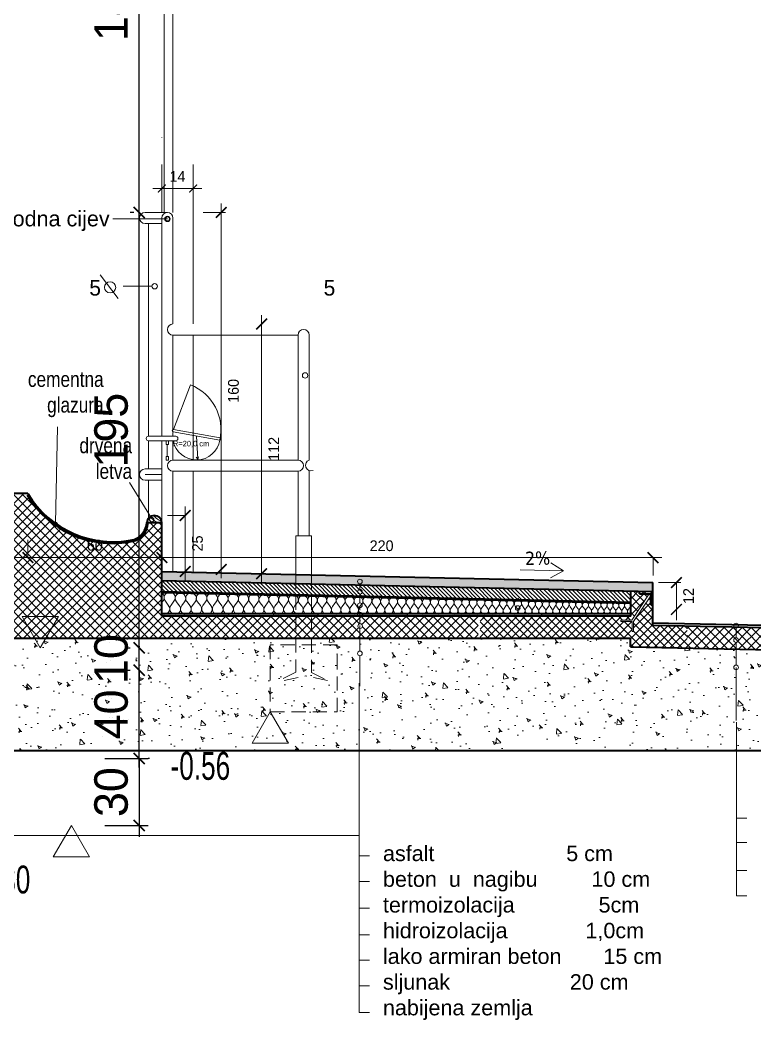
# Model space of a CAD drawing. Header units: millimetres. Extents: x 73 to 57768, y -40361 to 10065.
# Drawn here: x 55479.2 to 55808.4, y -11960.4 to -11512.2 of the extents above; entities that cross this region are included whole.
import ezdxf

# ---------------------------------------------------------------- set-up
doc = ezdxf.new("R2010")
doc.units = ezdxf.units.MM
doc.linetypes.add('ACAD_ISO03W100', pattern=[30, 12, -18])
doc.linetypes.add('DASHED2', pattern=[9.525, 6.35, -3.175])
for name, color, linetype, lineweight in [('hec', 253, 'Continuous', 5), ('kote', 124, 'Continuous', 5), ('kote i srafura', 9, 'Continuous', 5), ('nenosiv', 76, 'Continuous', 18), ('shrafura', 2, 'Continuous', 5), ('srafure', 8, 'Continuous', 9), ('ulica', 71, 'Continuous', 13)]:
    doc.layers.add(name, color=color, linetype=linetype, lineweight=lineweight)
doc.layers.add('pogled', color=7, linetype='Continuous', lineweight=5, true_color=0x8db1c3)
doc.layers.add('presjek', color=7, linetype='Continuous', lineweight=40, true_color=0xe37da2)
doc.layers.add('TEXT', color=7, linetype='Continuous')
doc.styles.add('1na10', font='simplex.shx', dxfattribs={"width": 0.8, "height": 3})
doc.styles.add('1na50', font='', dxfattribs={"height": 15})
doc.styles.get('1na50').set_extended_font_data('SwitzerlandCondLight BH')
doc.dimstyles.new('1na50', dxfattribs={"dimtxt": 2.5, "dimasz": 5, "dimexe": 4, "dimexo": 5, "dimgap": 5, "dimtad": 1, "dimdec": 0, "dimtxsty": '1na50', "dimblk": 'ARCHTICK', "dimcen": 2.5, "dimdle": 4, "dimadec": 0, "dimazin": 0, "dimtfac": 1, "dimtdec": 0, "dimtix": 1, "dimtmove": 0, "dimatfit": 3, "dimldrblk": 'ARCHTICK', "dimfxl": 1, "dimarcsym": 0})
doc.dimstyles.new('arhkote 1-20', dxfattribs={"dimtxt": 4.8, "dimasz": 3.5, "dimexe": 5, "dimexo": 15, "dimgap": 3, "dimtad": 1, "dimdec": 1, "dimtxsty": 'Standard', "dimblk": 'ARCHTICK', "dimcen": 2.5, "dimdle": 4, "dimse1": 1, "dimse2": 1, "dimclrd": 256, "dimclre": 256, "dimclrt": 7, "dimadec": 0, "dimazin": 0, "dimtfac": 1, "dimtdec": 1, "dimtix": 1, "dimtmove": 2, "dimatfit": 0, "dimldrblk": 'ARCHTICK', "dimfxl": 1, "dimlwd": -1, "dimarcsym": 0})
pattern_1 = [(130, (133093.063, 15767.811), (-18.218467, -1.5939086), [1.905, -20.955]), (185, (133093.063, 15767.811), (3.5242826, 19.1056643), [1.524, -16.764]), (79.549, (133091.544, 15767.679), (-14.69425, 17.5116688), [1.619, -17.809]), (133.8158, (133093.063, 15772.891), (-27.107904, -4.204233), [2.8575, -31.4325]), (83.3644, (133090.804, 15772.54), (-23.7404234, 24.742556), [2.4285, -26.7135]), (188.816, (133093.063, 15772.891), (-23.740461, 24.742512), [2.286, -25.146]), (159, (133090.523, 15771.621), (-15.161488, -10.2265519), [1.905, -20.955]), (214, (133090.523, 15771.621), (-6.180203, 18.4187966), [1.524, -16.764]), (108.5486, (133089.26, 15770.77), (-21.341649, 8.1922858), [1.619, -17.809]), (142.5, (133093.0626, 15767.8115), (-0.3088603, 8.4555039), [0, -16.5608, 0, -17.018, 0, -16.8275]), (172.5, (133093.063, 15767.8115), (-6.6819663, 10.0180575), [0, -9.7028, 0, -16.1798, 0, -6.4135]), (212.5, (133098.727, 15767.8115), (-13.5590595, -0.5728744), [0, -6.35, 0, -19.812, 0, -26.289]), (222.5, (133101.267, 15767.811), (-14.8129181, 2.5426491), [0, -8.255, 0, -13.1572, 0, -18.669])]
pattern_2 = [(45, (-95723.992, -25818.361), (-2.020557627, 2.020557627), []), (135, (-95723.992, -25818.361), (-2.020557627, -2.020557627), [])]
pattern_3 = [(142.5, (133093.0626, 15767.81146), (0.032000626, 0.978826475), [0, -0.77216, 0, -0.8636, 0, -0.8255]), (172.5, (133093.0626, 15767.8115), (-0.899046566, 1.433650201), [0, -0.41656, 0, -0.69596, 0, -0.2667]), (212.5, (133093.6875, 15767.8115), (-1.5819847405, 0.002874369), [0, -0.254, 0, -0.9144, 0, -1.1938]), (222.5, (133093.6875, 15767.8115), (-1.527112905, 0.445858647), [0, -0.127, 0, -0.59944, 0, -0.6858])]

# ---------------------------------------------------------------- blocks, each defined once
blk = doc.blocks.new('_ArchTick')
at = {"layer": 'kote', "color": 0, "const_width": 0.15}
blk.add_lwpolyline([(-0.5, -0.5), (0.5, 0.5)], dxfattribs=at)
blk = doc.blocks.new('*D1105')
at = {"layer": 'Defpoints', "color": 0}
for p in [(55512.21, -11843.26), (55512.21, -11873.26), (55532.57, -11873.26)]:
    blk.add_point(p, dxfattribs=at)
at = {"layer": 'hec', "color": 0, "lineweight": -2}
for p, q in [((55532.57, -11843.26), (55532.57, -11838.26)), ((55517.21, -11843.26), (55536.57, -11843.26)), ((55532.57, -11843.26), (55532.57, -11873.26)), ((55517.21, -11873.26), (55536.57, -11873.26)), ((55532.57, -11873.26), (55532.57, -11878.26))]:
    blk.add_line(p, q, dxfattribs=at)
at = {"layer": 'hec', "color": 0, "lineweight": -2, "xscale": 5, "yscale": 5, "zscale": 5}
for p, rotation in [((55532.57, -11843.26), 270), ((55532.57, -11873.26), 90)]:
    blk.add_blockref('_ArchTick', p, dxfattribs=dict(at, rotation=rotation))
at = {"layer": 'hec', "color": 0, "insert": (55520.07, -11858.26), "char_height": 15, "attachment_point": 5, "rotation": 90, "style": '1na50'}
blk.add_mtext('30', dxfattribs=at)
blk = doc.blocks.new('*D1110')
at = {"layer": 'Defpoints', "color": 0}
for p in [(55532.57, -11803.62), (55532.57, -11803.62), (55532.25, -11843.26)]:
    blk.add_point(p, dxfattribs=at)
at = {"layer": 'hec', "color": 0, "lineweight": -2}
for p, q in [((55532.57, -11847.26), (55532.57, -11799.62)), ((55527.57, -11803.62), (55528.57, -11803.62)), ((55537.25, -11843.26), (55536.57, -11843.26))]:
    blk.add_line(p, q, dxfattribs=at)
at = {"layer": 'hec', "color": 0, "lineweight": -2, "xscale": 5, "yscale": 5, "zscale": 5}
for p, rotation in [((55532.57, -11803.62), 90), ((55532.57, -11843.26), 270)]:
    blk.add_blockref('_ArchTick', p, dxfattribs=dict(at, rotation=rotation))
at = {"layer": 'hec', "color": 0, "insert": (55520.07, -11823.44), "char_height": 15, "attachment_point": 5, "rotation": 90, "style": '1na50'}
blk.add_mtext('40', dxfattribs=at)
blk = doc.blocks.new('*D1111')
at = {"layer": 'Defpoints', "color": 0}
for p in [(55532.57, -11793.62), (55532.57, -11793.62), (55532.57, -11803.62)]:
    blk.add_point(p, dxfattribs=at)
at = {"layer": 'hec', "color": 0, "lineweight": -2}
for p, q in [((55532.57, -11793.62), (55532.57, -11788.62)), ((55527.57, -11793.62), (55528.57, -11793.62)), ((55532.57, -11803.62), (55532.57, -11793.62)), ((55527.57, -11803.62), (55528.57, -11803.62)), ((55532.57, -11803.62), (55532.57, -11808.62))]:
    blk.add_line(p, q, dxfattribs=at)
at = {"layer": 'hec', "color": 0, "lineweight": -2, "xscale": 5, "yscale": 5, "zscale": 5}
for p, rotation in [((55532.57, -11793.62), 270), ((55532.57, -11803.62), 90)]:
    blk.add_blockref('_ArchTick', p, dxfattribs=dict(at, rotation=rotation))
at = {"layer": 'hec', "color": 0, "insert": (55520.07, -11798.62), "char_height": 15, "attachment_point": 5, "rotation": 90, "style": '1na50'}
blk.add_mtext('10', dxfattribs=at)
blk = doc.blocks.new('*D1123')
at = {"layer": 'Defpoints', "color": 0}
for p in [(55542.72, -11576.95), (55556.72, -11576.95), (55542.72, -11587.69)]:
    blk.add_point(p, dxfattribs=at)
at = {"layer": 'kote'}
blk.add_line((55560.72, -11587.69), (55538.72, -11587.69), dxfattribs=at)
at = {"layer": 'kote', "xscale": 3.5, "yscale": 3.5, "zscale": 3.5, "rotation": 180}
blk.add_blockref('_ArchTick', (55542.72, -11587.69), dxfattribs=at)
at = {"layer": 'kote', "xscale": 3.5, "yscale": 3.5, "zscale": 3.5}
blk.add_blockref('_ArchTick', (55556.72, -11587.69), dxfattribs=at)
at = {"layer": 'kote', "color": 7, "insert": (55549.72, -11582.29), "char_height": 4.8, "attachment_point": 5}
blk.add_mtext('14', dxfattribs=at)
blk = doc.blocks.new('*D1178')
at = {"layer": 'Defpoints', "color": 0}
for p in [(55532.57, -11598.44), (55535.22, -11598.44), (55532.57, -11793.62)]:
    blk.add_point(p, dxfattribs=at)
at = {"layer": 'kote i srafura', "color": 0, "lineweight": -2}
for p, q in [((55532.57, -11797.62), (55532.57, -11594.44)), ((55530.22, -11598.44), (55528.57, -11598.44)), ((55527.57, -11793.62), (55528.57, -11793.62))]:
    blk.add_line(p, q, dxfattribs=at)
at = {"layer": 'kote i srafura', "color": 0, "lineweight": -2, "xscale": 5, "yscale": 5, "zscale": 5}
for p, rotation in [((55532.57, -11598.44), 90), ((55532.57, -11793.62), 270)]:
    blk.add_blockref('_ArchTick', p, dxfattribs=dict(at, rotation=rotation))
at = {"layer": 'kote i srafura', "color": 0, "insert": (55520.07, -11696.03), "char_height": 15, "attachment_point": 5, "rotation": 90, "style": '1na50'}
blk.add_mtext('195', dxfattribs=at)
blk = doc.blocks.new('*D1179')
at = {"layer": 'Defpoints', "color": 0}
for p in [(55532.57, -11411.4), (55533.18, -11411.4), (55535.22, -11598.44)]:
    blk.add_point(p, dxfattribs=at)
at = {"layer": 'kote i srafura', "color": 0, "lineweight": -2}
for p, q in [((55532.57, -11602.44), (55532.57, -11407.4)), ((55528.18, -11411.4), (55528.57, -11411.4)), ((55530.22, -11598.44), (55528.57, -11598.44))]:
    blk.add_line(p, q, dxfattribs=at)
at = {"layer": 'kote i srafura', "color": 0, "lineweight": -2, "xscale": 5, "yscale": 5, "zscale": 5}
for p, rotation in [((55532.57, -11411.4), 90), ((55532.57, -11598.44), 270)]:
    blk.add_blockref('_ArchTick', p, dxfattribs=dict(at, rotation=rotation))
at = {"layer": 'kote i srafura', "color": 0, "insert": (55520.07, -11504.92), "char_height": 15, "attachment_point": 5, "rotation": 90, "style": '1na50'}
blk.add_mtext('187', dxfattribs=at)

msp = doc.modelspace()

# ---------------------------------------------------------------- hatches: boundary and pattern name
at = {"layer": 'pogled'}
h = msp.add_hatch(color=256, dxfattribs=at)
h.paths.add_polyline_path([(55592.722, -11778.393), (55599.185, -11778.393, 0.0663228), (55599.766, -11778.393), (55607.858, -11778.393, 0.0711734), (55608.451, -11778.393), (55612.722, -11778.393), (55612.722, -11779.393), (55592.722, -11779.393)])
h.paths.add_polyline_path([(55552.722, -11778.393), (55553.199, -11778.393, 0.0582682), (55553.751, -11778.393), (55562.675, -11778.393, 0.0582682), (55563.227, -11778.393), (55572.174, -11778.393, 0.0595791), (55572.722, -11778.395), (55572.722, -11779.393), (55552.722, -11779.393)])
h = msp.add_hatch(color=256, dxfattribs=at)
h.paths.add_polyline_path([(55672.722, -11778.393), (55676.799, -11778.393, 0.0899729), (55677.414, -11778.393), (55683.603, -11778.393, 0.0899729), (55684.218, -11778.393), (55690.377, -11778.393, 0.094619), (55690.993, -11778.393), (55692.722, -11778.393), (55692.722, -11779.393), (55672.722, -11779.393)])
h.paths.add_polyline_path([(55632.722, -11778.413, 0.0511877), (55633.129, -11778.393), (55640.425, -11778.393, 0.080649), (55641.034, -11778.393), (55648.02, -11778.393, 0.080649), (55648.629, -11778.393), (55652.722, -11778.393), (55652.722, -11779.393), (55632.722, -11779.393)])
msp.add_hatch(color=256, dxfattribs=at).paths.add_polyline_path([(55712.722, -11778.393), (55716.023, -11778.393, 0.0853209), (55716.538, -11778.393), (55722.014, -11778.393, 0.0899729), (55722.531, -11778.393), (55727.857, -11778.393, 0.0899729), (55728.374, -11778.393), (55732.722, -11778.393), (55732.722, -11779.393), (55712.722, -11779.393)])
at = {"layer": 'shrafura', "ltscale": 5}
h = msp.add_hatch(dxfattribs=at)
h.set_pattern_fill('ANSI37', color=256, scale=0.9, style=0)
h.set_pattern_definition(pattern_2)
h.paths.add_polyline_path([(55542.722, -11737.48), (55536.605, -11737.48, -0.3823036), (55528.239, -11746.116, -0.1950795), (55495.519, -11739.039, -0.5743672), (55494.161, -11738.248, -0.2674767), (55494.615, -11737.461, -0.1001854), (55482.722, -11724.393), (55478.463, -11724.393), (55478.463, -11725.355), (55477.501, -11724.393), (55442.072, -11724.393), (55446.84, -11789.393), (55602.722, -11789.393), (55602.722, -11779.393), (55542.722, -11779.393)])
at = {"layer": 'shrafura', "linetype": 'ACAD_ISO03W100', "ltscale": 5}
h = msp.add_hatch(dxfattribs=at)
h.set_pattern_fill('AR-SAND', color=256, scale=0.02, style=0)
h.set_pattern_definition(pattern_3)
h.paths.add_polyline_path([(55542.722, -11763.394), (55542.722, -11759.393), (55587.426, -11760.404), (55587.426, -11764.41)])
h.paths.add_polyline_path([(55587.426, -11764.41), (55587.426, -11760.404), (55602.722, -11760.749), (55602.722, -11764.758)])
h.paths.add_polyline_path([(55609.722, -11760.908), (55609.722, -11764.917), (55602.722, -11764.758), (55602.722, -11760.749)])
h = msp.add_hatch(dxfattribs=at)
h.set_pattern_fill('AR-SAND', color=256, scale=0.02, style=0)
h.set_pattern_definition(pattern_3)
h.paths.add_polyline_path([(55609.722, -11760.908), (55683.18, -11762.568), (55683.18, -11766.587), (55609.722, -11764.917)])
h = msp.add_hatch(dxfattribs=at)
h.set_pattern_fill('ANSI31', color=256, scale=0.4, style=0)
h.set_pattern_definition([(135, (133093.0626, 15767.8115), (0.898025612, 0.898025612), [])])
h.paths.add_polyline_path([(55752.722, -11768.168), (55752.722, -11773.169), (55609.722, -11769.918), (55609.722, -11764.917)])
h.paths.add_polyline_path([(55609.722, -11769.918), (55602.722, -11769.759), (55602.722, -11764.758), (55609.722, -11764.917)])
h.paths.add_polyline_path([(55602.722, -11764.758), (55602.722, -11769.759), (55542.722, -11768.395), (55542.722, -11763.394)])
h = msp.add_hatch(dxfattribs=at)
h.set_pattern_fill('AR-SAND', color=256, scale=0.02, style=0)
h.set_pattern_definition(pattern_3)
h.paths.add_polyline_path([(55683.18, -11762.568), (55762.692, -11764.365), (55762.692, -11768.394), (55683.18, -11766.587)])
h = msp.add_hatch(dxfattribs=at)
h.set_pattern_fill('ANSI37', color=256, scale=0.8, style=0)
h.set_pattern_definition([(135, (133093.0626, 15767.8115), (1.796051224, 1.796051224), []), (45, (133093.0626, 15767.8115), (1.796051224, -1.796051224), [])])
h.paths.add_polyline_path([(55685.247, -11779.393), (55752.722, -11779.393), (55752.722, -11768.168), (55762.692, -11768.394), (55762.692, -11774.395), (55761.692, -11774.395), (55761.692, -11769.395), (55761.049, -11769.395), (55753.259, -11781.171), (55748.298, -11781.189), (55748.301, -11781.875), (55753.312, -11781.857), (55753.328, -11786.316), (55754.014, -11786.313), (55753.998, -11781.866), (55761.692, -11770.235), (55761.692, -11774.395), (55762.692, -11774.395), (55762.692, -11783.395), (55777.97, -11783.723), (55777.97, -11793.726), (55752.692, -11793.182), (55752.692, -11789.393), (55685.247, -11789.393)])
at = {"layer": 'shrafura', "ltscale": 5}
h = msp.add_hatch(dxfattribs=at)
h.set_pattern_fill('ANSI37', color=256, scale=0.9, style=0)
h.set_pattern_definition(pattern_2)
h.paths.add_polyline_path([(55684.464, -11779.393), (55632.221, -11779.393, -0.2067182), (55631.456, -11779.723), (55631.456, -11782.812, -0.4435499), (55632.611, -11783.858, -0.4435499), (55631.456, -11784.904), (55631.456, -11789.393), (55684.386, -11789.393)])
h.paths.add_polyline_path([(55631.456, -11782.812), (55631.456, -11779.723, -0.2067182), (55630.691, -11779.393), (55609.722, -11779.393), (55609.722, -11789.393), (55631.456, -11789.393), (55631.456, -11784.904, -0.3854734), (55630.509, -11783.858, -0.3854734)])
h.paths.add_polyline_path([(55609.722, -11779.393), (55602.722, -11779.393), (55602.722, -11789.393), (55609.722, -11789.393)])
at = {"layer": 'shrafura', "linetype": 'ACAD_ISO03W100', "ltscale": 5}
h = msp.add_hatch(dxfattribs=at)
h.set_pattern_fill('ANSI37', color=256, scale=0.9, style=0)
h.set_pattern_definition([(135, (133093.0626, 15767.8115), (2.02055763, 2.02055763), []), (45, (133093.0626, 15767.8115), (2.02055763, -2.02055763), [])])
h.paths.add_polyline_path([(55777.97, -11783.723), (55822.692, -11784.685), (55822.692, -11786.685), (55825.692, -11786.685), (55825.692, -11791.943, 0.3937449), (55839.637, -11806.906), (55840.18, -11806.943), (55815.692, -11806.943), (55815.692, -11794.536), (55777.97, -11793.726)])
h = msp.add_hatch(dxfattribs=at)
h.set_pattern_fill('AR-CONC', color=256, scale=0.1, style=0)
h.set_pattern_definition(pattern_1)
h.paths.add_polyline_path([(55374.207, -11789.393), (55602.722, -11789.393), (55602.722, -11792.329), (55591.297, -11792.329), (55591.297, -11822.329), (55621.297, -11822.329), (55621.297, -11792.329), (55609.722, -11792.329), (55609.722, -11789.393), (55642.265, -11789.393), (55642.265, -11839.737), (55374.207, -11839.737)])
h = msp.add_hatch(dxfattribs=at)
h.set_pattern_fill('AR-CONC', color=256, scale=0.1, style=0)
h.set_pattern_definition(pattern_1)
h.paths.add_polyline_path([(55621.297, -11792.329), (55621.297, -11822.329), (55591.297, -11822.329), (55591.297, -11792.329)])
h = msp.add_hatch(dxfattribs=at)
h.set_pattern_fill('AR-CONC', color=256, scale=0.1, style=0)
h.set_pattern_definition(pattern_1)
h.paths.add_polyline_path([(55642.265, -11789.393), (55752.692, -11789.393), (55752.692, -11793.182), (55815.692, -11794.536), (55815.692, -11806.943), (55840.18, -11806.943), (55916.12, -11812.14), (55916.12, -11839.737), (55642.265, -11839.737)])

# ---------------------------------------------------------------- linework, layer by layer
at = {"layer": 'hec'}
for points in [[(55488.293, -11793.623), (55480.202, -11779.61), (55496.384, -11779.61)], [(55591.299, -11822.327), (55583.208, -11836.341), (55599.389, -11836.341)], [(55502.211, -11873.261), (55494.12, -11887.274), (55510.301, -11887.274)]]:
    msp.add_lwpolyline(points, close=True, dxfattribs=at)
at = {"layer": 'kote'}
for p, q in [((55569.314, -11594.438), (55569.314, -11762.438)), ((55569.314, -11598.438), (55561.314, -11598.438)), ((55569.314, -11598.438), (55571.314, -11598.438)), ((55523.239, -11636.968), (55515.077, -11626.481)), ((55587.426, -11644.436), (55587.426, -11764.404)), ((55553.213, -11730.311), (55553.213, -11763.311)), ((55553.213, -11734.311), (55545.213, -11734.311)), ((55482.722, -11753.164), (55482.722, -11745.164)), ((55547.722, -11753.164), (55117.369, -11753.164)), ((55766.722, -11753.164), (55482.722, -11753.164)), ((55762.722, -11753.164), (55762.722, -11761.164)), ((55773.199, -11764.393), (55765.199, -11764.393)), ((55773.199, -11776.393), (55773.199, -11764.393)), ((55773.199, -11764.393), (55775.199, -11764.393)), ((55773.199, -11776.393), (55773.199, -11781.193))]:
    msp.add_line(p, q, dxfattribs=at)
msp.add_circle((55519.57, -11632.015), 2.52, dxfattribs=at)
at = {"layer": 'nenosiv'}
for p, q in [((55762.722, -11779.393), (55762.722, -11768.391)), ((55752.722, -11778.561), (55542.722, -11778.561))]:
    msp.add_line(p, q, dxfattribs=at)
at = {"layer": 'pogled'}
for p, q in [((55542.722, -11564.941), (55542.722, -11564.832)), ((55542.722, -11564.941), (55542.722, -11564.832)), ((55542.722, -11598.437), (55542.722, -11576.946)), ((55542.722, -11598.437), (55542.722, -11576.946)), ((55542.722, -11576.946), (55542.722, -11598.437)), ((55556.722, -11576.946), (55556.722, -11648.436)), ((55535.222, -11598.44), (55545.222, -11598.436)), ((55545.252, -11601.345), (55520.746, -11601.345)), ((55542.722, -11603.44), (55535.222, -11603.44)), ((55536.722, -11698.757), (55536.722, -11603.44)), ((55542.722, -11698.757), (55542.722, -11600.936)), ((55547.722, -11648.436), (55547.722, -11600.936)), ((55538.29, -11631.532), (55525.447, -11631.532)), ((55547.722, -11695.774), (55547.722, -11653.436)), ((55603.722, -11653.436), (55547.722, -11653.436)), ((55556.722, -11653.436), (55556.722, -11709.436)), ((55603.722, -11709.436), (55603.722, -11653.436)), ((55608.722, -11709.436), (55608.722, -11653.436)), ((55547.985, -11695.75), (55555.573, -11675.723)), ((55548.959, -11698.757), (55536.715, -11698.757)), ((55547.81, -11696.734), (55568.727, -11700.456)), ((55547.985, -11695.75), (55568.903, -11699.471)), ((55558.797, -11709.027), (55558.24, -11698.757)), ((55548.959, -11700.757), (55536.715, -11700.757)), ((55536.722, -11713.436), (55536.722, -11700.757)), ((55542.722, -11723.436), (55542.722, -11700.757)), ((55544.683, -11700.757), (55544.683, -11702.398)), ((55545.693, -11700.757), (55544.683, -11700.757)), ((55544.683, -11702.398), (55545.693, -11702.398)), ((55545.188, -11702.398), (55545.188, -11707.795)), ((55545.693, -11702.398), (55545.693, -11700.757)), ((55547.722, -11709.436), (55547.722, -11700.757)), ((55544.683, -11707.795), (55544.683, -11709.436)), ((55545.693, -11707.795), (55544.683, -11707.795)), ((55545.693, -11709.436), (55545.693, -11707.795)), ((55558.047, -11708.09), (55558.797, -11709.027)), ((55558.797, -11709.027), (55559.172, -11707.957)), ((55544.683, -11709.436), (55545.693, -11709.436)), ((55603.722, -11709.436), (55547.722, -11709.436)), ((55535.222, -11713.436), (55542.722, -11713.436)), ((55535.222, -11715.936), (55542.722, -11715.936)), ((55547.722, -11759.506), (55547.722, -11714.436)), ((55603.722, -11714.436), (55547.722, -11714.436)), ((55547.722, -11743.436), (55547.722, -11714.436)), ((55556.722, -11714.436), (55556.722, -11759.709)), ((55603.722, -11743.436), (55603.722, -11714.436)), ((55608.722, -11743.436), (55608.722, -11714.107)), ((55542.722, -11718.436), (55535.222, -11718.436)), ((55536.722, -11718.436), (55542.722, -11718.436)), ((55536.767, -11735.524), (55536.722, -11718.436)), ((55542.722, -11737.48), (55542.722, -11723.436)), ((55602.722, -11743.436), (55602.722, -11760.749)), ((55602.722, -11743.436), (55609.722, -11743.436)), ((55609.722, -11743.436), (55609.722, -11760.908)), ((55722.673, -11759.031), (55716.937, -11755.546)), ((55542.802, -11760.054), (55542.802, -11760.054)), ((55703.173, -11758.596), (55722.673, -11759.031)), ((55722.673, -11759.031), (55716.787, -11762.256)), ((55631.456, -11764.949), (55631.456, -11767.448)), ((55631.621, -11764.948), (55631.621, -11764.948)), ((55631.456, -11769.55), (55631.456, -11773.437)), ((55761.049, -11769.395), (55753.259, -11781.171)), ((55761.692, -11770.235), (55753.998, -11781.866)), ((55762.722, -11768.678), (55762.692, -11768.723)), ((55702.95, -11772.205), (55702.123, -11771.378)), ((55552.722, -11779.393), (55552.722, -11778.393)), ((55572.722, -11779.393), (55572.722, -11778.393)), ((55592.722, -11779.393), (55592.722, -11778.393)), ((55612.722, -11779.393), (55612.722, -11778.393)), ((55631.456, -11775.538), (55631.456, -11776.649)), ((55631.456, -11778.751), (55631.456, -11782.812)), ((55632.722, -11779.393), (55632.722, -11778.393)), ((55632.722, -11779.393), (55632.722, -11778.393)), ((55652.722, -11779.393), (55652.722, -11778.393)), ((55652.722, -11779.393), (55652.722, -11778.393)), ((55702.123, -11776.854), (55702.123, -11777.964)), ((55712.722, -11779.393), (55712.722, -11778.393)), ((55732.722, -11779.393), (55732.722, -11778.393)), ((55631.778, -11781.61), (55631.456, -11781.288)), ((55631.456, -11783.661), (55631.456, -11795.029)), ((55753.289, -11781.171), (55748.298, -11781.189)), ((55748.298, -11781.189), (55748.301, -11781.875)), ((55748.301, -11781.875), (55753.312, -11781.857)), ((55753.312, -11781.857), (55753.328, -11786.316)), ((55753.998, -11781.866), (55754.014, -11786.313)), ((55754.014, -11786.313), (55753.328, -11786.316)), ((55799.235, -11784.644), (55799.235, -11784.644)), ((55799.904, -11784.704), (55799.904, -11789.104)), ((55800.643, -11784.617), (55800.643, -11784.617)), ((55631.479, -11792.916), (55631.479, -11792.916)), ((55714.809, -11789.575), (55714.809, -11789.575)), ((55799.904, -11791.205), (55799.904, -11801.315)), ((55631.456, -11797.13), (55631.456, -11810.853)), ((55634.442, -11797.316), (55634.442, -11797.316)), ((55799.207, -11805.687), (55799.207, -11805.687)), ((55800.109, -11826.969), (55800.109, -11904.731)), ((55631.046, -11862.63), (55631.046, -11957.054)), ((55800.109, -11869.928), (55804.736, -11869.928)), ((55800.109, -11880.837), (55804.736, -11880.837)), ((55631.046, -11886.857), (55635.672, -11886.857)), ((55800.109, -11893.36), (55804.736, -11893.36)), ((55631.046, -11898.389), (55635.672, -11898.389)), ((55800.109, -11904.731), (55804.736, -11904.731)), ((55631.046, -11910.278), (55635.672, -11910.278)), ((55631.046, -11922.228), (55635.672, -11922.228)), ((55631.046, -11933.572), (55635.672, -11933.572)), ((55631.046, -11945.165), (55635.672, -11945.165)), ((55631.046, -11957.054), (55635.672, -11957.054))]:
    msp.add_line(p, q, dxfattribs=at)
at = {"layer": 'pogled', "linetype": 'DASHED2'}
for p, q in [((55602.722, -11760.749), (55602.722, -11804.572)), ((55609.722, -11760.908), (55609.722, -11804.73)), ((55602.722, -11804.572), (55595.535, -11808.137)), ((55597.535, -11808.295), (55607.222, -11806.157)), ((55616.909, -11808.295), (55607.222, -11806.157)), ((55609.722, -11804.73), (55616.909, -11808.295))]:
    msp.add_line(p, q, dxfattribs=at)
at = {"layer": 'pogled', "ltscale": 5}
for points in [[(55543.722, -11598.437), (55543.722, -11411.403)], [(55547.722, -11598.437), (55547.722, -11411.403)]]:
    msp.add_lwpolyline(points, dxfattribs=at)
at = {"layer": 'pogled', "linetype": 'DASHED2'}
msp.add_lwpolyline([(55591.297, -11822.329), (55621.297, -11822.329), (55621.297, -11792.329), (55591.297, -11792.329)], close=True, dxfattribs=at)
at = {"layer": 'pogled', "linetype": 'ACAD_ISO03W100', "ltscale": 5}
for points in [[(55799.957, -11826.123), (55799.904, -11802.366)], [(55631.046, -11862.63), (55631.046, -11809.475)]]:
    msp.add_lwpolyline(points, dxfattribs=at)
at = {"layer": 'pogled'}
for centre, radius in [((55545.252, -11601.345), 1.2), ((55545.252, -11601.345), 0.9), ((55539.508, -11631.532), 1.218), ((55606.911, -11671.498), 1.218), ((55631.456, -11763.898), 1.051), ((55631.456, -11768.499), 1.051), ((55631.456, -11774.487), 1.051), ((55702.123, -11775.803), 1.051), ((55631.456, -11778.673), 1.051), ((55631.56, -11783.858), 1.051), ((55799.904, -11783.653), 1.051), ((55799.904, -11790.155), 1.051), ((55631.456, -11796.079), 1.051), ((55799.904, -11802.366), 1.051)]:
    msp.add_circle(centre, radius, dxfattribs=at)
for centre, radius, start, end in [((55535.222, -11600.94), 2.5, 90, 270), ((55545.222, -11600.936), 2.5, 0, 180), ((55547.722, -11650.936), 2.5, 90, 270), ((55606.222, -11653.436), 2.5, 0, 180), ((55547.721, -11695.75), 21.511, 347.37148, 68.59135), ((55536.715, -11699.757), 1, 90, 270), ((55547.898, -11696.242), 0.5, 79.91254, 259.91254), ((55558.24, -11698.757), 10.624, 169.02468, 180), ((55548.959, -11699.757), 1, 270, 90), ((55558.24, -11698.757), 10.624, 190.85079, 350.80041), ((55568.815, -11699.963), 0.5, 259.91254, 79.91254), ((55547.722, -11711.936), 2.5, 90, 270), ((55603.722, -11711.936), 2.5, 270, 90), ((55609.615, -11711.771), 2.5, 110.91893, 290.91893), ((55535.222, -11715.936), 2.5, 90, 270)]:
    msp.add_arc(centre, radius, start, end, dxfattribs=at)
at = {"layer": 'pogled', "ltscale": 0.004}
for points in [[(55536.761, -11733.288), (55536.741, -11733.28), (55536.721, -11733.271), (55536.7, -11733.262)], [(55539.567, -11737.743), (55539.566, -11737.743), (55539.565, -11737.742), (55539.564, -11737.742)]]:
    msp.add_open_spline(points, degree=3, dxfattribs=at)
for points, knots in [([(55542.194, -11736.621), (55542.194, -11736.606), (55540.887, -11736.354), (55539.814, -11735.048), (55538.973, -11734.44), (55538.839, -11734.351)], [2.4894056, 2.4894056, 2.4894056, 2.4894056, 4.086724, 6.6908315, 7.1711765, 7.1711765, 7.1711765, 7.1711765]), ([(55538.552, -11737.48), (55538.514, -11737.462), (55537.776, -11737.106), (55537.171, -11736.396), (55536.521, -11735.86)], [3.9537249, 3.9537249, 3.9537249, 3.9537249, 4.086724, 6.5644781, 6.5644781, 6.5644781, 6.5644781]), ([(55541.46, -11737.35), (55540.932, -11737.335), (55539.624, -11737.082), (55538.551, -11735.777), (55537.71, -11735.169), (55537.577, -11735.08)], [2.4894056, 2.4894056, 2.4894056, 2.4894056, 4.086724, 6.6908315, 7.1711765, 7.1711765, 7.1711765, 7.1711765])]:
    msp.add_open_spline(points, degree=3, knots=knots, dxfattribs=at)
at = {"layer": 'presjek'}
for p, q in [((55482.722, -11724.393), (55397.722, -11724.393)), ((55535.992, -11737.48), (55542.722, -11737.48)), ((55542.722, -11779.393), (55542.722, -11737.48)), ((55542.722, -11759.393), (55762.692, -11764.365)), ((55542.597, -11763.391), (55762.722, -11768.395)), ((55762.692, -11783.395), (55762.692, -11764.365)), ((55542.558, -11768.854), (55752.722, -11773.632)), ((55542.722, -11768.395), (55752.722, -11773.169)), ((55752.722, -11779.393), (55752.722, -11768.082)), ((55756.692, -11769.395), (55756.692, -11768.395)), ((55756.692, -11769.395), (55761.692, -11769.395)), ((55761.692, -11774.395), (55761.692, -11769.395)), ((55761.692, -11774.395), (55762.692, -11774.395)), ((55752.722, -11778.393), (55542.722, -11778.393)), ((55752.722, -11779.393), (55542.722, -11779.393)), ((55762.692, -11782.395), (55822.692, -11783.685)), ((55762.692, -11783.395), (55822.692, -11784.685)), ((55752.692, -11789.393), (55127.398, -11789.393)), ((55752.692, -11793.182), (55752.692, -11789.393)), ((55752.692, -11793.182), (55815.692, -11794.536))]:
    msp.add_line(p, q, dxfattribs=at)
msp.add_lwpolyline([(56018.611, -11839.737), (54103.476, -11839.737)], dxfattribs=at)
for centre, radius, start, end in [((55520.603, -11702.242), 44.534, 210.86262, 279.87289), ((55520.95, -11701.548), 44.534, 210.86262, 282.21642), ((55539.357, -11737.681), 3.371, 3.43466, 176.56534), ((55527.599, -11737.127), 9.012, 274.06834, 357.75648), ((55527.013, -11736.711), 9.012, 291.89519, 355.10936)]:
    msp.add_arc(centre, radius, start, end, dxfattribs=at)
at = {"layer": 'shrafura', "ltscale": 5}
msp.add_lwpolyline([(55248.635, -11810.853), (55248.635, -11877.711), (55631.046, -11877.711)], dxfattribs=at)
at = {"layer": 'srafure', "color": 132}
for p, q in [((55543.159, -11772.76), (55542.722, -11773.349)), ((55544.351, -11772.76), (55545.637, -11774.495)), ((55548.138, -11772.76), (55546.851, -11774.495)), ((55549.261, -11773.025), (55550.503, -11774.668)), ((55552.874, -11772.993), (55551.661, -11774.658)), ((55554.019, -11772.983), (55555.261, -11774.626)), ((55557.632, -11772.951), (55556.419, -11774.616)), ((55558.737, -11773.025), (55559.979, -11774.668)), ((55562.35, -11772.993), (55561.137, -11774.658)), ((55563.495, -11772.983), (55564.737, -11774.626)), ((55567.108, -11772.951), (55565.895, -11774.616)), ((55568.365, -11773.188), (55569.571, -11774.783)), ((55571.872, -11773.157), (55570.695, -11774.773)), ((55572.984, -11773.147), (55574.19, -11774.742)), ((55576.492, -11773.116), (55575.314, -11774.732)), ((55577.573, -11773.188), (55578.779, -11774.783)), ((55581.08, -11773.157), (55579.903, -11774.773)), ((55582.192, -11773.147), (55583.398, -11774.742)), ((55585.7, -11773.116), (55584.522, -11774.732)), ((55586.784, -11773.446), (55587.932, -11774.966)), ((55590.124, -11773.417), (55589.003, -11774.956)), ((55591.183, -11773.407), (55592.332, -11774.927)), ((55594.524, -11773.378), (55593.402, -11774.918)), ((55595.579, -11773.446), (55596.727, -11774.966)), ((55598.92, -11773.417), (55597.798, -11774.956)), ((55599.979, -11773.407), (55601.127, -11774.927)), ((55603.319, -11773.378), (55602.198, -11774.918)), ((55604.444, -11773.693), (55605.538, -11775.14)), ((55607.625, -11773.664), (55606.557, -11775.131)), ((55608.634, -11773.655), (55609.728, -11775.103)), ((55611.815, -11773.627), (55610.747, -11775.094)), ((55612.909, -11773.693), (55614.002, -11775.14)), ((55616.09, -11773.664), (55615.022, -11775.131)), ((55617.099, -11773.655), (55618.192, -11775.103)), ((55620.28, -11773.627), (55619.212, -11775.094)), ((55621.358, -11773.927), (55622.4, -11775.306)), ((55624.388, -11773.9), (55623.371, -11775.297)), ((55625.349, -11773.892), (55626.39, -11775.27)), ((55628.379, -11773.865), (55627.361, -11775.262)), ((55629.294, -11773.927), (55630.335, -11775.306)), ((55632.324, -11773.9), (55631.306, -11775.297)), ((55633.284, -11773.892), (55634.326, -11775.27)), ((55636.314, -11773.865), (55635.297, -11775.262)), ((55637.364, -11774.151), (55638.356, -11775.463)), ((55640.25, -11774.125), (55639.281, -11775.455)), ((55641.164, -11774.117), (55642.157, -11775.43)), ((55644.05, -11774.091), (55643.081, -11775.422)), ((55644.959, -11774.151), (55645.951, -11775.463)), ((55647.844, -11774.125), (55646.876, -11775.455)), ((55648.759, -11774.117), (55649.751, -11775.43)), ((55651.645, -11774.091), (55650.676, -11775.422)), ((55652.57, -11774.363), (55653.515, -11775.614)), ((55655.318, -11774.339), (55654.396, -11775.606)), ((55656.189, -11774.331), (55657.134, -11775.582)), ((55658.938, -11774.307), (55658.015, -11775.574)), ((55659.838, -11774.363), (55660.783, -11775.614)), ((55662.586, -11774.339), (55661.663, -11775.606)), ((55663.457, -11774.331), (55664.402, -11775.582)), ((55666.206, -11774.307), (55665.283, -11775.574)), ((55667.004, -11774.485), (55667.922, -11775.699)), ((55669.674, -11774.461), (55668.778, -11775.692)), ((55670.52, -11774.454), (55671.438, -11775.668)), ((55673.19, -11774.43), (55672.294, -11775.661)), ((55674.054, -11774.566), (55674.954, -11775.757)), ((55676.671, -11774.543), (55675.793, -11775.749)), ((55677.501, -11774.535), (55678.401, -11775.726)), ((55680.118, -11774.512), (55679.24, -11775.719)), ((55680.857, -11774.566), (55681.757, -11775.757)), ((55683.475, -11774.543), (55682.596, -11775.749)), ((55684.305, -11774.535), (55685.205, -11775.726)), ((55686.922, -11774.512), (55686.043, -11775.719)), ((55687.777, -11774.759), (55688.634, -11775.893)), ((55690.27, -11774.737), (55689.433, -11775.886)), ((55691.06, -11774.73), (55691.917, -11775.864)), ((55693.553, -11774.708), (55692.716, -11775.857)), ((55694.432, -11774.854), (55695.265, -11775.957)), ((55696.856, -11774.833), (55696.042, -11775.95)), ((55697.625, -11774.826), (55698.458, -11775.929)), ((55700.049, -11774.805), (55699.235, -11775.922)), ((55701.021, -11774.854), (55701.855, -11775.957)), ((55703.445, -11774.833), (55702.632, -11775.95)), ((55704.214, -11774.826), (55705.047, -11775.929)), ((55706.638, -11774.805), (55705.824, -11775.922)), ((55707.355, -11775.035), (55708.149, -11776.085)), ((55709.664, -11775.014), (55708.889, -11776.079)), ((55710.396, -11775.008), (55711.189, -11776.058)), ((55712.704, -11774.988), (55711.929, -11776.052)), ((55713.588, -11775.035), (55714.382, -11776.085)), ((55715.897, -11775.014), (55715.122, -11776.079)), ((55716.629, -11775.008), (55717.422, -11776.058)), ((55718.937, -11774.988), (55718.162, -11776.052)), ((55719.708, -11775.205), (55720.464, -11776.205)), ((55721.907, -11775.186), (55721.168, -11776.199)), ((55722.604, -11775.18), (55723.359, -11776.18)), ((55724.802, -11775.16), (55724.064, -11776.173)), ((55725.551, -11775.205), (55726.307, -11776.205)), ((55727.75, -11775.186), (55727.012, -11776.199)), ((55728.447, -11775.18), (55729.203, -11776.18)), ((55730.646, -11775.16), (55729.908, -11776.173)), ((55731.399, -11775.367), (55732.119, -11776.32)), ((55733.493, -11775.349), (55732.79, -11776.314)), ((55734.157, -11775.343), (55734.877, -11776.295)), ((55736.251, -11775.324), (55735.548, -11776.289)), ((55736.983, -11775.367), (55737.703, -11776.32)), ((55739.077, -11775.349), (55738.374, -11776.314)), ((55739.741, -11775.343), (55740.461, -11776.295)), ((55741.835, -11775.324), (55741.132, -11776.289)), ((55742.46, -11775.519), (55743.145, -11776.427)), ((55744.454, -11775.502), (55743.785, -11776.421)), ((55745.086, -11775.496), (55745.772, -11776.403)), ((55747.08, -11775.478), (55746.411, -11776.398)), ((55747.69, -11775.519), (55748.376, -11776.427)), ((55749.685, -11775.502), (55749.015, -11776.421)), ((55750.317, -11775.496), (55751.002, -11776.403)), ((55752.311, -11775.478), (55751.642, -11776.398))]:
    msp.add_line(p, q, dxfattribs=at)
for centre, radius, start, end in [((55541.265, -11771.138), 2.494, 319.40038, 54.25652), ((55546.244, -11771.138), 2.494, 116.83519, 220.59962), ((55546.244, -11771.138), 2.494, 319.40038, 60.56035), ((55551.054, -11771.46), 2.379, 319.90767, 221.10691), ((55555.812, -11771.418), 2.379, 106.73419, 221.10691), ((55555.812, -11771.418), 2.379, 319.90767, 70.66135), ((55560.53, -11771.46), 2.379, 111.25489, 221.10691), ((55560.53, -11771.46), 2.379, 319.90767, 66.14066), ((55565.288, -11771.418), 2.379, 119.34254, 221.10691), ((55565.288, -11771.418), 2.379, 319.90767, 58.053), ((55570.105, -11771.669), 2.31, 107.3937, 221.10691), ((55570.105, -11771.669), 2.31, 319.90767, 70.00184), ((55574.725, -11771.628), 2.31, 116.55931, 221.10691), ((55574.725, -11771.628), 2.31, 319.90767, 60.83623), ((55579.313, -11771.669), 2.31, 119.75652, 221.10691), ((55579.313, -11771.669), 2.31, 319.90767, 57.63902), ((55583.933, -11771.628), 2.31, 126.18536, 221.10691), ((55583.933, -11771.628), 2.31, 319.90767, 51.21018), ((55588.441, -11772), 2.2, 105.84102, 221.10691), ((55588.441, -11772), 2.2, 319.90767, 71.55452), ((55592.841, -11771.961), 2.2, 115.51919, 221.10691), ((55592.841, -11771.961), 2.2, 319.90767, 61.87635), ((55597.237, -11772), 2.2, 118.84819, 221.10691), ((55597.237, -11772), 2.2, 319.90767, 58.54735), ((55601.636, -11771.961), 2.2, 125.41881, 221.10691), ((55601.636, -11771.961), 2.2, 319.90767, 51.97673), ((55606.023, -11772.315), 2.095, 104.32366, 221.10691), ((55606.023, -11772.315), 2.095, 319.90767, 73.07188), ((55610.213, -11772.278), 2.095, 114.5545, 221.10691), ((55610.213, -11772.278), 2.095, 319.90767, 62.84104), ((55614.487, -11772.315), 2.095, 118.09664, 221.10691), ((55614.487, -11772.315), 2.095, 319.90767, 59.29891), ((55618.677, -11772.278), 2.095, 124.78998, 221.10691), ((55618.677, -11772.278), 2.095, 319.90767, 52.60556), ((55622.861, -11772.615), 1.995, 102.81348, 221.10691), ((55622.861, -11772.615), 1.995, 319.90767, 74.58206), ((55626.852, -11772.58), 1.995, 113.65112, 221.10691), ((55626.852, -11772.58), 1.995, 319.90767, 63.74442), ((55630.797, -11772.615), 1.995, 117.12501, 221.10691), ((55630.797, -11772.615), 1.995, 319.90767, 60.27053), ((55543.75, -11776.125), 2.494, 245.64575, 40.83072), ((55548.738, -11776.125), 2.494, 139.16928, 270), ((55548.717, -11776.24), 2.379, 270.50729, 41.338), ((55553.475, -11776.198), 2.379, 139.67657, 41.338), ((55558.233, -11776.155), 2.379, 139.67657, 270.50729), ((55558.193, -11776.24), 2.379, 270.50729, 41.338), ((55562.951, -11776.198), 2.379, 139.67657, 41.338), ((55567.709, -11776.155), 2.379, 139.67657, 270.50729), ((55567.836, -11776.309), 2.31, 270.50729, 41.338), ((55572.456, -11776.268), 2.31, 139.67657, 41.338), ((55577.075, -11776.227), 2.31, 139.67657, 270.50729), ((55577.044, -11776.309), 2.31, 270.50729, 41.338), ((55581.664, -11776.268), 2.31, 139.67657, 41.338), ((55586.284, -11776.227), 2.31, 139.67657, 270.50729), ((55586.28, -11776.419), 2.2, 270.50729, 41.338), ((55590.68, -11776.38), 2.2, 139.67657, 41.338), ((55595.08, -11776.341), 2.2, 139.67657, 270.50729), ((55595.076, -11776.419), 2.2, 270.50729, 41.338), ((55599.475, -11776.38), 2.2, 139.67657, 41.338), ((55603.875, -11776.341), 2.2, 139.67657, 270.50729), ((55603.965, -11776.524), 2.095, 270.50729, 41.338), ((55608.155, -11776.487), 2.095, 139.67657, 41.338), ((55612.345, -11776.45), 2.095, 139.67657, 270.50729), ((55612.429, -11776.524), 2.095, 270.50729, 41.338), ((55616.619, -11776.487), 2.095, 139.67657, 41.338), ((55620.81, -11776.45), 2.095, 139.67657, 270.50729), ((55620.901, -11776.624), 1.995, 270.50729, 41.338), ((55624.892, -11776.588), 1.995, 139.67657, 41.338), ((55628.883, -11776.553), 1.995, 139.67657, 270.50729), ((55628.837, -11776.624), 1.995, 270.50729, 41.338), ((55632.828, -11776.588), 1.995, 139.67657, 41.338), ((55634.788, -11772.58), 1.995, 123.98476, 221.10691), ((55636.818, -11776.553), 1.995, 139.67657, 270.50729), ((55634.788, -11772.58), 1.995, 319.90767, 53.41078), ((55638.796, -11772.901), 1.9, 100.70098, 221.10691), ((55638.796, -11772.901), 1.9, 319.90767, 76.69456), ((55642.596, -11772.868), 1.9, 112.49455, 221.10691), ((55642.596, -11772.868), 1.9, 319.90767, 64.901), ((55646.39, -11772.901), 1.9, 116.16048, 221.10691), ((55646.39, -11772.901), 1.9, 319.90767, 61.23506), ((55650.191, -11772.868), 1.9, 123.1946, 221.10691), ((55650.191, -11772.868), 1.9, 319.90767, 54.20094), ((55653.934, -11773.173), 1.81, 319.90767, 221.10691), ((55657.553, -11773.141), 1.81, 111.14929, 221.10691), ((55657.553, -11773.141), 1.81, 319.90767, 66.24625), ((55661.201, -11773.173), 1.81, 115.04828, 221.10691), ((55661.201, -11773.173), 1.81, 319.90767, 62.34726), ((55664.821, -11773.141), 1.81, 122.29563, 221.10691), ((55664.821, -11773.141), 1.81, 319.90767, 55.09991), ((55668.329, -11773.329), 1.758, 111.94779, 221.10691), ((55668.329, -11773.329), 1.758, 319.90767, 65.44775), ((55671.845, -11773.298), 1.758, 119.86753, 221.10691), ((55671.845, -11773.298), 1.758, 319.90767, 57.52801), ((55675.353, -11773.433), 1.724, 113.9123, 221.10691), ((55675.353, -11773.433), 1.724, 319.90767, 63.48324), ((55678.8, -11773.402), 1.724, 121.39197, 221.10691), ((55678.8, -11773.402), 1.724, 319.90767, 56.00357), ((55682.156, -11773.433), 1.724, 124.10897, 221.10691), ((55682.156, -11773.433), 1.724, 319.90767, 53.28657), ((55685.603, -11773.402), 1.724, 129.94593, 221.10691), ((55685.603, -11773.402), 1.724, 319.90767, 47.44961), ((55689.014, -11773.68), 1.642, 113.02292, 221.10691), ((55689.014, -11773.68), 1.642, 319.90767, 64.37262), ((55692.297, -11773.651), 1.642, 120.69551, 221.10691), ((55692.297, -11773.651), 1.642, 319.90767, 56.70003), ((55695.635, -11773.805), 1.596, 111.58879, 221.10691), ((55695.635, -11773.805), 1.596, 319.90767, 65.80675), ((55698.827, -11773.777), 1.596, 119.59466, 221.10691), ((55698.827, -11773.777), 1.596, 319.90767, 57.80088), ((55702.224, -11773.805), 1.596, 122.86161, 221.10691), ((55702.224, -11773.805), 1.596, 319.90767, 54.53393), ((55705.417, -11773.777), 1.596, 128.85465, 221.10691), ((55705.417, -11773.777), 1.596, 319.90767, 48.54089), ((55708.501, -11774.035), 1.52, 110.79472, 221.10691), ((55708.501, -11774.035), 1.52, 319.90767, 66.60082), ((55711.541, -11774.008), 1.52, 118.99782, 221.10691), ((55711.541, -11774.008), 1.52, 319.90767, 58.39772), ((55714.734, -11774.035), 1.52, 122.25101, 221.10691), ((55714.734, -11774.035), 1.52, 319.90767, 55.14453), ((55717.774, -11774.008), 1.52, 128.32421, 221.10691), ((55717.774, -11774.008), 1.52, 319.90767, 49.07133), ((55720.799, -11774.253), 1.448, 110.22567, 221.10691), ((55720.799, -11774.253), 1.448, 319.90767, 67.16987), ((55723.695, -11774.228), 1.448, 118.57608, 221.10691), ((55723.695, -11774.228), 1.448, 319.90767, 58.81946), ((55726.642, -11774.253), 1.448, 121.71374, 221.10691), ((55726.642, -11774.253), 1.448, 319.90767, 55.6818), ((55729.538, -11774.228), 1.448, 127.85962, 221.10691), ((55729.538, -11774.228), 1.448, 319.90767, 49.53593), ((55732.438, -11774.461), 1.379, 109.41765, 221.10691), ((55732.438, -11774.461), 1.379, 319.90767, 67.97789), ((55735.196, -11774.436), 1.379, 117.98624, 221.10691), ((55735.196, -11774.436), 1.379, 319.90767, 59.40931), ((55738.022, -11774.461), 1.379, 121.208, 221.10691), ((55738.022, -11774.461), 1.379, 319.90767, 56.18754), ((55740.78, -11774.436), 1.379, 127.4242, 221.10691), ((55740.78, -11774.436), 1.379, 319.90767, 49.97134), ((55743.449, -11774.656), 1.313, 108.61763, 221.10691), ((55743.449, -11774.656), 1.313, 319.90767, 68.77791), ((55746.076, -11774.633), 1.313, 117.41324, 221.10691), ((55746.076, -11774.633), 1.313, 319.90767, 59.9823), ((55748.68, -11774.656), 1.313, 120.52366, 221.10691), ((55748.68, -11774.656), 1.313, 319.90767, 56.87188), ((55751.306, -11774.633), 1.313, 126.83806, 221.10691), ((55751.306, -11774.633), 1.313, 319.90767, 50.55748), ((55543.759, -11776.125), 2.494, 245.42761, 270), ((55636.929, -11776.719), 1.9, 270.50729, 41.338), ((55640.73, -11776.685), 1.9, 139.67657, 41.338), ((55644.53, -11776.651), 1.9, 139.67657, 270.50729), ((55644.524, -11776.719), 1.9, 270.50729, 41.338), ((55648.324, -11776.685), 1.9, 139.67657, 41.338), ((55652.125, -11776.651), 1.9, 139.67657, 270.50729), ((55652.156, -11776.809), 1.81, 270.50729, 41.338), ((55655.775, -11776.777), 1.81, 139.67657, 41.338), ((55659.395, -11776.745), 1.81, 139.67657, 270.50729), ((55659.424, -11776.809), 1.81, 270.50729, 41.338), ((55663.043, -11776.777), 1.81, 139.67657, 41.338), ((55666.663, -11776.745), 1.81, 139.67657, 270.50729), ((55666.602, -11776.861), 1.758, 270.50729, 41.338), ((55670.118, -11776.83), 1.758, 139.67657, 41.338), ((55673.634, -11776.798), 1.758, 139.67657, 270.50729), ((55673.659, -11776.895), 1.724, 270.50729, 41.338), ((55677.107, -11776.865), 1.724, 139.67657, 41.338), ((55680.554, -11776.834), 1.724, 139.67657, 270.50729), ((55680.463, -11776.895), 1.724, 270.50729, 41.338), ((55683.91, -11776.865), 1.724, 139.67657, 41.338), ((55687.358, -11776.834), 1.724, 139.67657, 270.50729), ((55687.402, -11776.977), 1.642, 270.50729, 41.338), ((55690.685, -11776.948), 1.642, 139.67657, 41.338), ((55693.968, -11776.919), 1.642, 139.67657, 270.50729), ((55694.067, -11777.012), 1.596, 270.50729, 41.338), ((55697.259, -11776.983), 1.596, 139.67657, 41.338), ((55700.452, -11776.955), 1.596, 139.67657, 270.50729), ((55700.656, -11777.012), 1.596, 270.50729, 41.338), ((55703.849, -11776.983), 1.596, 139.67657, 41.338), ((55707.041, -11776.955), 1.596, 139.67657, 270.50729), ((55707.007, -11777.089), 1.52, 270.50729, 41.338), ((55710.048, -11777.062), 1.52, 139.67657, 41.338), ((55713.088, -11777.035), 1.52, 139.67657, 270.50729), ((55713.24, -11777.089), 1.52, 270.50729, 41.338), ((55716.281, -11777.062), 1.52, 139.67657, 41.338), ((55719.321, -11777.035), 1.52, 139.67657, 270.50729), ((55719.377, -11777.162), 1.448, 270.50729, 41.338), ((55722.272, -11777.136), 1.448, 139.67657, 41.338), ((55725.168, -11777.11), 1.448, 139.67657, 270.50729), ((55725.22, -11777.162), 1.448, 270.50729, 41.338), ((55728.116, -11777.136), 1.448, 139.67657, 41.338), ((55731.012, -11777.11), 1.448, 139.67657, 270.50729), ((55731.084, -11777.231), 1.379, 270.50729, 41.338), ((55733.842, -11777.206), 1.379, 139.67657, 41.338), ((55736.599, -11777.182), 1.379, 139.67657, 270.50729), ((55736.668, -11777.231), 1.379, 270.50729, 41.338), ((55739.425, -11777.206), 1.379, 139.67657, 41.338), ((55742.183, -11777.182), 1.379, 139.67657, 270.50729), ((55742.159, -11777.294), 1.313, 270.50729, 41.338), ((55744.786, -11777.271), 1.313, 139.67657, 41.338), ((55747.412, -11777.247), 1.313, 139.67657, 270.50729), ((55747.39, -11777.294), 1.313, 270.50729, 41.338), ((55750.016, -11777.271), 1.313, 139.67657, 238.71046), ((55750.016, -11777.271), 1.313, 259.18964, 280.81036), ((55750.016, -11777.271), 1.313, 301.28954, 41.338), ((55752.643, -11777.247), 1.313, 139.67657, 240.72247), ((55752.643, -11777.247), 1.313, 269.49271, 270.50729)]:
    msp.add_arc(centre, radius, start, end, dxfattribs=at)
at = {"layer": 'ulica', "linetype": 'ACAD_ISO03W100', "ltscale": 5}
for points in [[(55495.136, -11737.842), (55496.012, -11694.532)], [(55538.032, -11735.436), (55528.184, -11719.468)]]:
    msp.add_lwpolyline(points, dxfattribs=at)
for centre, radius in [((55495.071, -11738.248), 0.91), ((55538.21, -11736.134), 0.967)]:
    msp.add_circle(centre, radius, dxfattribs=at)

# ---------------------------------------------------------------- block references
at = {"layer": 'kote', "yscale": 4.80000000000291, "zscale": 4.8}
for p, xscale, rotation in [((55569.314, -11598.438), -4.80000000000291, 270), ((55587.426, -11648.436), -4.80000000000291, 270), ((55553.213, -11734.311), -4.80000000000291, 270), ((55482.722, -11753.164), -4.800000000017462, 180), ((55542.722, -11753.164), -4.800000000017462, 180), ((55762.722, -11753.164), -4.800000000017462, 180), ((55553.213, -11759.311), -4.80000000000291, 90), ((55569.314, -11758.438), -4.80000000000291, 90), ((55587.426, -11760.404), -4.80000000000291, 90), ((55773.199, -11764.393), -4.80000000000291, 90), ((55773.199, -11776.393), -4.80000000000291, 270)]:
    msp.add_blockref('_ArchTick', p, dxfattribs=dict(at, xscale=xscale, rotation=rotation))
at = {"layer": 'kote', "xscale": -4.800000000017462, "yscale": 4.80000000000291, "zscale": 4.8}
msp.add_blockref('_ArchTick', (55482.722, -11753.164), dxfattribs=at)

# ---------------------------------------------------------------- texts
at = {"layer": 'hec', "style": '1na50', "width": 0.7}
for s, p in [('-0.56', (55546.668, -11852.769)), ('-0.80', (55457.163, -11903.702))]:
    msp.add_text(s, height=12.5, dxfattribs=at).set_placement(p)
at = {"layer": 'kote'}
for p in [(55510.258, -11635.723), (55615.201, -11635.723)]:
    msp.add_text('5', height=7, dxfattribs=at).set_placement(p)
at = {"layer": 'kote', "insert": (55519.362, -11597.769), "char_height": 6.912, "width": 98.5379, "attachment_point": 3}
msp.add_mtext('{\\fArial|b0|i0|c0|p34;vodovodna cijev}', dxfattribs=at)
at = {"layer": 'kote', "ltscale": 55, "char_height": 6.912, "attachment_point": 3, "style": '1na10'}
for s, insert in [('{\\fArial|b0|i0|c238|p34;cementna \\Pglazura}', (55516.668, -11669.733)), ('{\\fArial|b0|i0|c238|p34;drvena \\Pletva}', (55529.435, -11699.444))]:
    msp.add_mtext(s, dxfattribs=dict(at, insert=insert))
at = {"layer": 'kote', "char_height": 4.8, "attachment_point": 5, "rotation": 90}
for s, insert in [('160', (55574.812, -11678.438)), ('112', (55592.876, -11704.42)), ('25', (55558.713, -11746.811)), ('12', (55778.649, -11770.393))]:
    msp.add_mtext(s, dxfattribs=dict(at, insert=insert))
at = {"layer": 'kote', "char_height": 4.8, "attachment_point": 5}
for s, insert in [('60', (55512.722, -11747.666)), ('220', (55641.166, -11747.866))]:
    msp.add_mtext(s, dxfattribs=dict(at, insert=insert))
at = {"layer": 'kote', "insert": (55716.573, -11750.29), "char_height": 6, "width": 39.85713, "attachment_point": 3, "rotation": 1.27888}
msp.add_mtext('{\\fTahoma|b0|i0|c238|p32;2%}', dxfattribs=at)
at = {"layer": 'pogled'}
msp.add_text('R=20,0 cm', height=2.5, dxfattribs=at).set_placement((55547.703, -11703.318))
at = {"layer": 'TEXT', "insert": (55641.761, -11882.296), "char_height": 6.912, "width": 157.01669, "attachment_point": 1}
msp.add_mtext('{\\fArial|b0|i0|c0|p34;asfalt                      5 cm\\Pbeton  u  nagibu         10 cm\\Ptermoizolacija              5cm\\Phidroizolacija             1,0cm\\Plako armiran beton       15 cm\\Psljunak                    20 cm\\Pnabijena zemlja}', dxfattribs=at)

# ---------------------------------------------------------------- dimensions: what is measured, and where the dimension line sits
at = {"layer": 'hec'}
for base, p1, p2, picture, middle in [((55532.57, -11793.623), (55532.57, -11803.623), (55532.57, -11793.623), '*D1111', (55520.07, -11798.623)), ((55532.57, -11803.623), (55532.251, -11843.261), (55532.57, -11803.623), '*D1110', (55520.07, -11823.442)), ((55532.57, -11873.261), (55512.211, -11843.261), (55512.211, -11873.261), '*D1105', (55520.07, -11858.261))]:
    dim = msp.add_linear_dim(base=base, p1=p1, p2=p2, angle=90, dimstyle='1na50', dxfattribs=at)
    dim.commit()
    dim.dimension.update_dxf_attribs({"geometry": picture, "text_midpoint": middle})
at = {"layer": 'kote'}
dim = msp.add_linear_dim(base=(55542.722, -11587.692), p1=(55556.722, -11576.946), p2=(55542.722, -11576.946), angle=180, dimstyle='arhkote 1-20', dxfattribs=at)
dim.commit()
dim.dimension.update_dxf_attribs({"geometry": '*D1123', "text_midpoint": (55549.722, -11582.292)})
at = {"layer": 'kote i srafura'}
for base, p1, p2, picture, middle in [((55532.57, -11411.403), (55535.222, -11598.44), (55533.18, -11411.403), '*D1179', (55520.07, -11504.921)), ((55532.57, -11598.44), (55532.57, -11793.623), (55535.222, -11598.44), '*D1178', (55520.07, -11696.032))]:
    dim = msp.add_linear_dim(base=base, p1=p1, p2=p2, angle=90, dimstyle='1na50', override={"dimtmove": 1}, dxfattribs=at)
    dim.commit()
    dim.dimension.update_dxf_attribs({"geometry": picture, "text_midpoint": middle})

doc.saveas('drawing.dxf')
